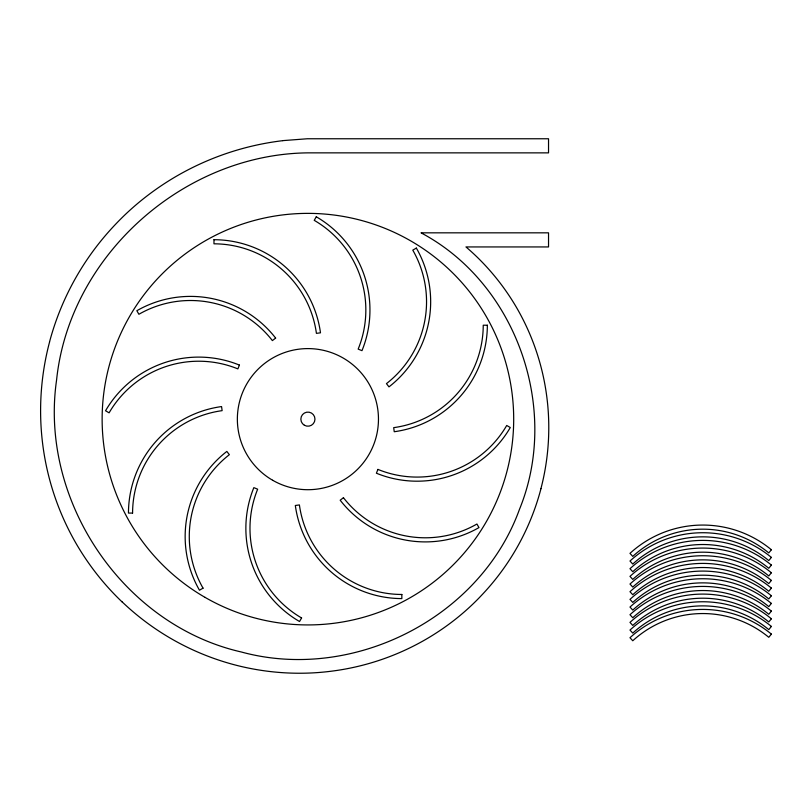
<?xml version="1.0" encoding="UTF-8"?>
<svg xmlns="http://www.w3.org/2000/svg" width="812" height="812" viewBox="0 0 812 812"><rect width="100%" height="100%" fill="white"/><g stroke="black" fill="none" stroke-linecap="round" stroke-linejoin="round"><path stroke-width="1.22" d="M540.924 488.672C548.679 459.013 550.739 427.873 546.882 397.464A238.099 238.099 0 0 0 516.026 306.652C502.77 284.18 485.83 263.87 465.966 246.939L548.536 246.939L548.536 232.831L421.032 232.831C516.868 283.723 560.371 409.39 519.477 509.337C480.085 618.348 352.601 682.364 241.306 651.985C122.48 624.895 39.199 500.151 56.576 380.067C69.345 255.75 183.451 154.148 307.91 152.859L548.536 152.869L548.536 138.761L307.332 138.761L282.799 140.628M49.573 341.953C40.844 374.819 38.428 409.36 42.569 443.119A264.58 264.58 0 0 0 76.46 544.121C88.904 565.396 104.281 584.975 122.145 601.966M540.965 488.692A245.133 245.133 0 0 1 481.445 595.419C465.418 612.471 446.813 627.077 426.625 638.912A251.344 251.344 0 0 1 330.738 671.28C298.654 675.34 265.808 673.046 234.546 664.825A258.368 258.368 0 0 1 122.176 601.925M49.532 341.943A271.614 271.614 0 0 1 115.883 223.95C133.696 205.162 154.321 189.064 176.701 176.062A277.816 277.816 0 0 1 282.799 140.659M213.982 239.702L213.972 243.813A103.642 103.642 0 0 1 316.416 333.367L320.486 332.808A107.752 107.752 0 0 0 213.982 239.702M401.849 594.475L401.838 598.596A107.752 107.752 0 0 1 295.324 505.49L299.405 504.932A103.642 103.642 0 0 0 401.849 594.475M239.428 365.085L237.875 368.892A103.642 103.642 0 0 0 109.102 412.831L105.54 410.77A107.752 107.752 0 0 1 239.428 365.085M377.945 469.407L376.392 473.213A107.752 107.752 0 0 0 510.281 427.528L506.718 425.468A103.642 103.642 0 0 1 377.945 469.407M316.284 216.784L314.224 220.336A103.642 103.642 0 0 1 358.163 349.109L361.979 350.662A107.752 107.752 0 0 0 316.284 216.784M301.597 617.962L299.526 621.515A107.752 107.752 0 0 1 253.841 487.636L257.658 489.189A103.642 103.642 0 0 0 301.597 617.962M771.4 549.754L768.781 552.921A103.642 103.642 0 0 0 632.761 556.393L629.98 553.358A107.752 107.752 0 0 1 771.4 549.754M771.4 557.418L768.781 560.595A103.642 103.642 0 0 0 632.761 564.066L629.98 561.031A107.752 107.752 0 0 1 771.4 557.418M771.4 565.091L768.781 568.268A103.642 103.642 0 0 0 632.761 571.729L629.98 568.694A107.752 107.752 0 0 1 771.4 565.091M771.4 572.764L768.781 575.931A103.642 103.642 0 0 0 632.761 579.403L629.98 576.368A107.752 107.752 0 0 1 771.4 572.764M771.4 580.428L768.781 583.605A103.642 103.642 0 0 0 632.761 587.076L629.98 584.041A107.752 107.752 0 0 1 771.4 580.428M771.4 588.101L768.781 591.278A103.642 103.642 0 0 0 632.761 594.739L629.98 591.704A107.752 107.752 0 0 1 771.4 588.101M771.4 595.775L768.781 598.941A103.642 103.642 0 0 0 632.761 602.413L629.98 599.378A107.752 107.752 0 0 1 771.4 595.775M771.4 603.438L768.781 606.615A103.642 103.642 0 0 0 632.761 610.086L629.98 607.051A107.752 107.752 0 0 1 771.4 603.438M771.4 611.111L768.781 614.288A103.642 103.642 0 0 0 632.761 617.749L629.98 614.714A107.752 107.752 0 0 1 771.4 611.111M771.4 618.785L768.781 621.951A103.642 103.642 0 0 0 632.761 625.423L629.98 622.388A107.752 107.752 0 0 1 771.4 618.785M771.4 626.448L768.781 629.625A103.642 103.642 0 0 0 632.761 633.096L629.98 630.061A107.752 107.752 0 0 1 771.4 626.448M771.4 634.121L768.781 637.298A103.642 103.642 0 0 0 632.761 640.759L629.98 637.724A107.752 107.752 0 0 1 771.4 634.121M275.633 338.086L272.385 340.604A103.642 103.642 0 0 0 138.893 314.274L136.842 310.712A107.752 107.752 0 0 1 275.633 338.086M343.435 497.695L340.187 500.212A107.752 107.752 0 0 0 478.978 527.587L476.928 524.024A103.642 103.642 0 0 1 343.435 497.695M416.353 248.086L412.78 250.137A103.642 103.642 0 0 1 386.451 383.619L388.968 386.877A107.752 107.752 0 0 0 416.353 248.086M203.041 588.162L199.468 590.212A107.752 107.752 0 0 1 226.842 451.421L229.37 454.679A103.642 103.642 0 0 0 203.041 588.162M487.352 325.226L483.241 325.216A103.642 103.642 0 0 1 393.688 427.65L394.246 431.73A107.752 107.752 0 0 0 487.352 325.226M132.579 513.082L128.458 513.072A107.752 107.752 0 0 1 221.564 406.568L222.123 410.649A103.642 103.642 0 0 0 132.579 513.082M304.378 425.255A7.054 7.054 0 0 0 314.965 419.144A7.054 7.054 0 0 0 304.378 413.044A7.054 7.054 0 0 0 304.378 425.255M272.629 480.247A70.553 70.553 0 0 0 378.463 419.144A70.553 70.553 0 0 0 272.629 358.051A70.553 70.553 0 0 0 272.629 480.247M205.02 597.358A205.781 205.781 0 0 0 513.692 419.144A205.781 205.781 0 0 0 205.02 240.941A205.781 205.781 0 0 0 205.02 597.358"/></g></svg>
